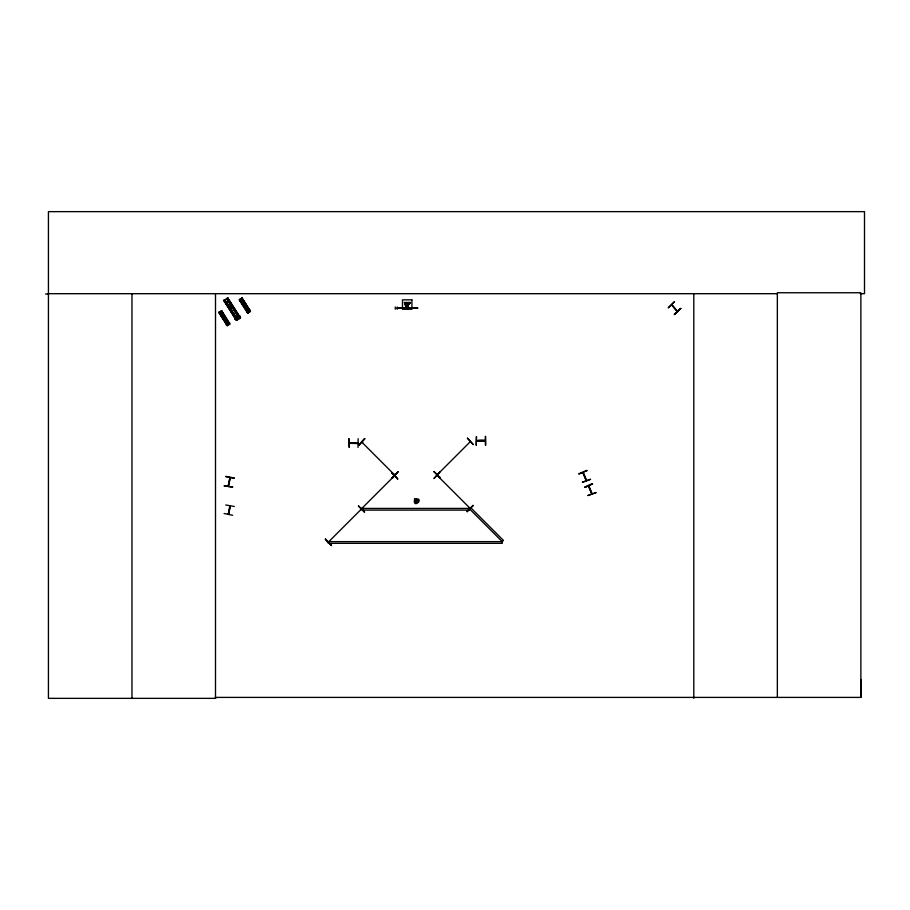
<?xml version="1.0" encoding="UTF-8"?>
<svg xmlns="http://www.w3.org/2000/svg" width="910" height="910" viewBox="0 0 910 910"><rect width="100%" height="100%" fill="white"/><g stroke="black" fill="none" stroke-linecap="round" stroke-linejoin="round"><path stroke-width="1.36" d="M860.246 293.691L864.5 293.691L864.5 211.643L48.435 211.643L48.435 698.357L215.624 698.357L215.511 697.401L860.871 697.401L860.996 679.804M230.275 477.693L228.205 486.133L228.421 485.212M229.65 478.376L229.889 477.625M228.239 514.309L228.831 513.354M229.65 506.517L229.889 505.767M586.586 480.423L583.344 472.574M588.452 485.849L591.762 493.868L588.531 485.94M362.635 442.408L361.793 442.135M362.635 442.487L361.896 442.294M677.495 311.186L671.739 304.793M416.234 502.525L418.02 501.262L416.769 499.476L414.971 500.727L416.234 502.525L416.45 501.239M416.769 499.476L416.541 500.75L417.485 499.817M225.851 476.351L234.382 478.034M230.185 477.67L228.535 486.224M224.122 513.513L232.63 515.276M225.76 504.97L234.325 506.495M232.653 487.009L224.031 485.849L232.63 487.134M228.228 514.184L229.832 505.88M228.535 514.366L230.275 505.835M394.94 474.849L394.098 474.576M361.588 509.384L360.735 509.611M394.678 476.066L393.837 476.43L394.451 475.805M229.809 477.796L228.228 486.042M586.279 480.571L582.946 472.643L586.131 480.446M592.114 493.584L588.793 485.781M407.407 304.042L405.78 306.818L408.374 306.465L408.374 302.473M329.227 541.734L328.647 542.258M361.52 508.736L394.383 475.873M361.588 508.633L362.135 508.11M438.074 473.996L437.437 474.611M469.799 442.26L470.322 441.76M408.533 304.213L410.376 302.473L406.383 306.818L404.45 302.473L410.376 302.473L406.383 306.818L406.451 305.134L408.374 305.134M485.155 440.952L476.612 441.145L485.28 441.1M350.339 443.329C346.027 441.76 371.007 444.296 349.406 443.238M357.05 443.238L358.017 442.942M415.506 502.183L416.336 501.183M358.802 445.081L364.876 438.847M394.349 474.224L394.565 474.963M360.678 509.805L361.35 509.122L328.487 541.985M391.812 478.091L397.966 471.937M362.351 508.326L361.736 508.952M433.842 471.778L440.065 477.864M467.456 438.165L473.302 444.626L467.421 438.199M438.006 473.974L437.448 474.531L470.311 441.668M469.48 442.078L469.992 441.521M436.971 475.759L437.71 475.862M469.549 507.655L469.719 508.428M472.995 505.289L466.966 511.557M467.194 511.784L473.302 505.596M668.315 307.705L674.538 301.62L668.395 307.796M674.253 314.303L680.76 308.536M671.637 305.077L677.324 311.482M223.667 300.562L227.898 297.854M225.236 302.404L228.911 300.072M226.089 303.747L229.764 301.415M227.375 305.76L231.038 303.428M221.608 310.685L218.775 312.494L227.204 325.757L230.025 323.949L221.585 310.697L229.638 324.188M242.037 298.025L239.205 299.834L247.645 313.086L250.455 311.288L242.037 298.025L250.443 311.288M228.501 307.557L232.175 305.225M219.822 313.723L222.267 312.164M240.251 301.051L242.697 299.504M220.391 314.621L222.848 313.063M240.82 301.949L243.277 300.402M229.786 309.582L233.46 307.25M221.255 315.963L223.701 314.405M241.685 303.303L244.13 301.745M222.006 317.158L224.451 315.611M242.435 304.497L244.881 302.939M222.859 318.511L225.305 316.953M243.288 305.84L245.734 304.281M235.292 318.227L238.955 315.895M226.533 324.278L228.979 322.72M235.042 319.205L239.944 316.089M246.963 311.618L249.408 310.06M226.362 324.915L229.627 322.845L226.431 325.018M235.144 319.353L240.035 316.248M237.43 318.204L237.635 318.034M246.86 312.358L250.057 310.173M223.917 300.402L236.577 320.263L240.524 317.738L227.807 297.911M238.124 319.296L238.704 318.932M228.592 514.252L230.23 506.017M578.851 473.735L586.882 470.402M578.987 474.076L587.007 470.697M582.434 482.254L590.613 479.274L582.411 482.198M592.456 483.654L584.607 487.43L592.444 483.62M584.584 487.385L592.603 484.006M588.031 495.563L596.187 492.526L587.985 495.45M237.555 318.159L238.409 318.602M415.04 501.524L416.268 501.08M416.735 500.909L417.952 500.466M349.497 442.851L357.903 442.908M437.118 475.35L469.981 508.212L469.423 507.655M671.933 304.861L677.336 311.459M478.512 441.293L483.506 441.179M485.371 445.115L485.303 436.413M45.5 294.032L48.435 294.021M48.435 293.691L777.345 293.691M406.451 302.962L408.374 302.962M408.374 304.281L406.451 304.281L406.451 302.473M408.374 306.465L406.451 306.465L404.45 302.473L405.78 306.818L407.407 305.248L406.804 304.645M397.215 307.876L404.461 307.876L397.215 308.365M405.724 307.785L409.102 307.785M404.461 308.012L417.736 308.035M404.461 308.251L417.736 308.274M405.724 308.388L409.102 308.388M348.837 438.745L349.258 447.436M349.315 447.436L348.871 438.745M358.017 447.436L358.13 438.745M414.971 500.727L416.257 500.955M416.735 501.046L418.02 501.262M225.782 476.715L234.325 478.353M415.313 499.999L416.302 500.841M416.689 501.16L417.679 501.99M434.104 471.528L440.292 477.636M391.505 472.813L397.693 478.922M358.495 505.823L364.637 511.977M358.415 506.131L364.409 512.216M325.359 539.186L331.547 545.295M361.861 442.192L394.656 474.997M241.867 298.127L250.261 311.402M241.662 298.252L250.068 311.527M241.548 298.332L249.92 311.618M241.343 298.457L249.806 311.698M241.184 298.56L249.59 311.834M249.408 311.948L248.669 312.414M240.069 299.288L248.475 312.551M239.899 299.39L248.271 312.687M239.751 299.492L248.112 312.79M239.58 299.595L248.02 312.847M239.398 299.709L247.827 312.972M227.648 298.014L240.24 317.92M239.956 318.102L227.341 298.207L239.796 318.204L227.841 299.526M226.897 298.491L239.557 318.352M227.443 299.788L239.33 318.5L226.624 298.662M238.966 318.727L237.84 319.444M237.499 319.683L226.351 302.143L237.59 319.626L236.293 320.445L223.758 300.505M224.633 299.947L237.294 319.808M224.474 300.05L237.1 319.933M224.395 300.095L237.01 319.99M224.247 300.198L236.782 320.138M223.985 300.357L236.623 320.24M229.354 324.381L220.755 311.231M219.64 311.948L228 325.245M219.424 312.084L227.898 325.314M219.264 312.187L227.682 325.45L219.105 312.289M218.992 312.358L227.398 325.632M415.972 499.545L416.416 500.762M416.587 501.228L417.03 502.445M485.622 436.402L485.803 445.104M484.279 441.031C488.101 439.428 473.609 440.099 477.454 441.077M860.871 697.401L860.871 292.747L777.345 292.747L777.345 697.401M693.807 293.691L693.807 698.357M397.215 307.034L397.215 309.207M395.281 307.034L395.281 309.207M215.499 293.691L215.499 698.357M131.973 293.691L131.973 698.357M223.03 316.919C223.917 319.342 224.872 315.099 223.03 316.919M230.037 307.193C231.379 310.833 232.801 304.475 230.037 307.193M243.459 304.247C244.346 306.681 245.302 302.438 243.459 304.247M364.614 438.597L358.847 445.115L364.614 438.597M325.439 539.095L331.286 545.556L325.439 539.095M391.8 472.517L397.647 478.967L391.8 472.517M397.886 471.858L392.119 478.387L397.886 471.858M439.746 472.051L433.956 478.546L439.723 472.017M414.641 498.998C412.15 510.203 426.039 497.372 414.641 498.998M470.652 507.632L469.458 508.838L502.252 541.632L502.252 543.327L328.317 543.327L328.317 541.632L502.252 541.632L503.446 540.438L470.652 507.632M680.691 308.467L674.538 314.621L680.68 308.445M476.487 436.595L476.226 445.308L476.43 436.595M411.911 299.834L402.493 299.834L402.493 309.252L411.911 309.252L411.911 299.834M469.298 508.417L362.612 508.417L362.612 510.112L469.298 510.112L469.298 508.417"/></g></svg>
